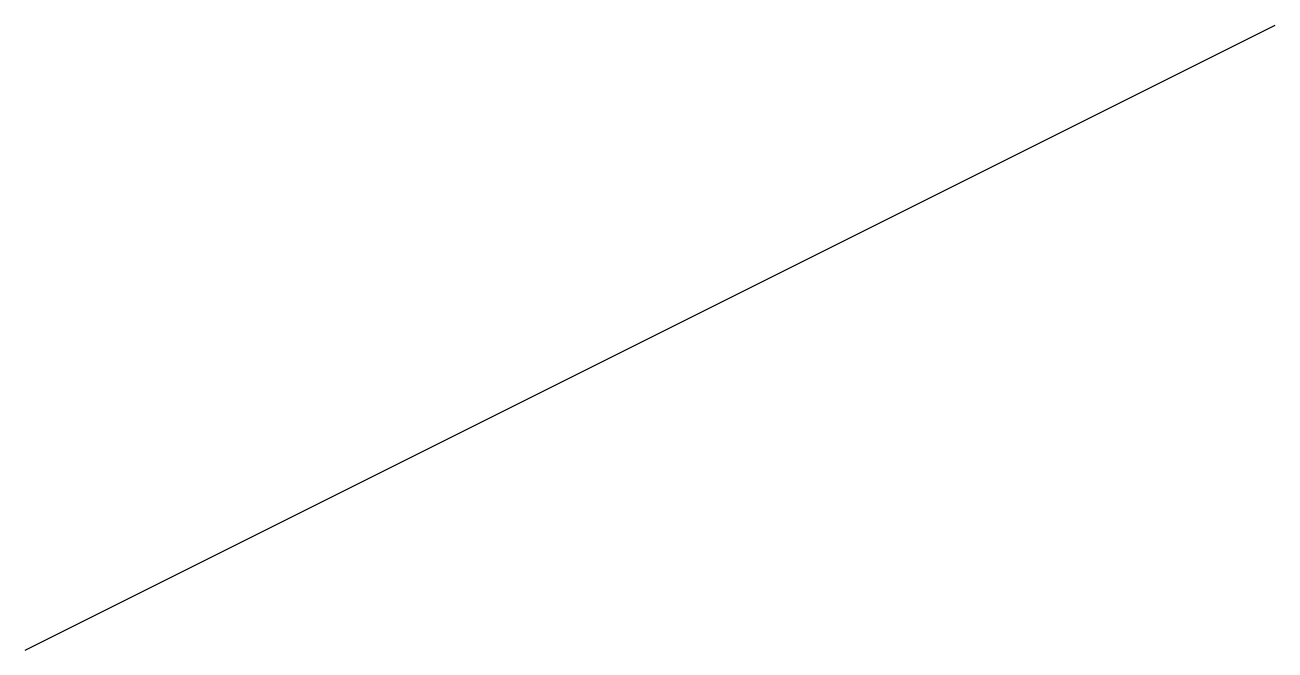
# Model space of a CAD drawing. Extents: x 0 to 100, y 0 to 50.
import ezdxf

# ---------------------------------------------------------------- set-up
doc = ezdxf.new("R2010")
doc.units = 0
doc.layers.get('0').update_dxf_attribs({"linetype": 'CONTINUOUS', "lineweight": 25})

msp = doc.modelspace()

# ---------------------------------------------------------------- linework, layer by layer
msp.add_line((0, 0), (100, 50))

doc.saveas('drawing.dxf')
